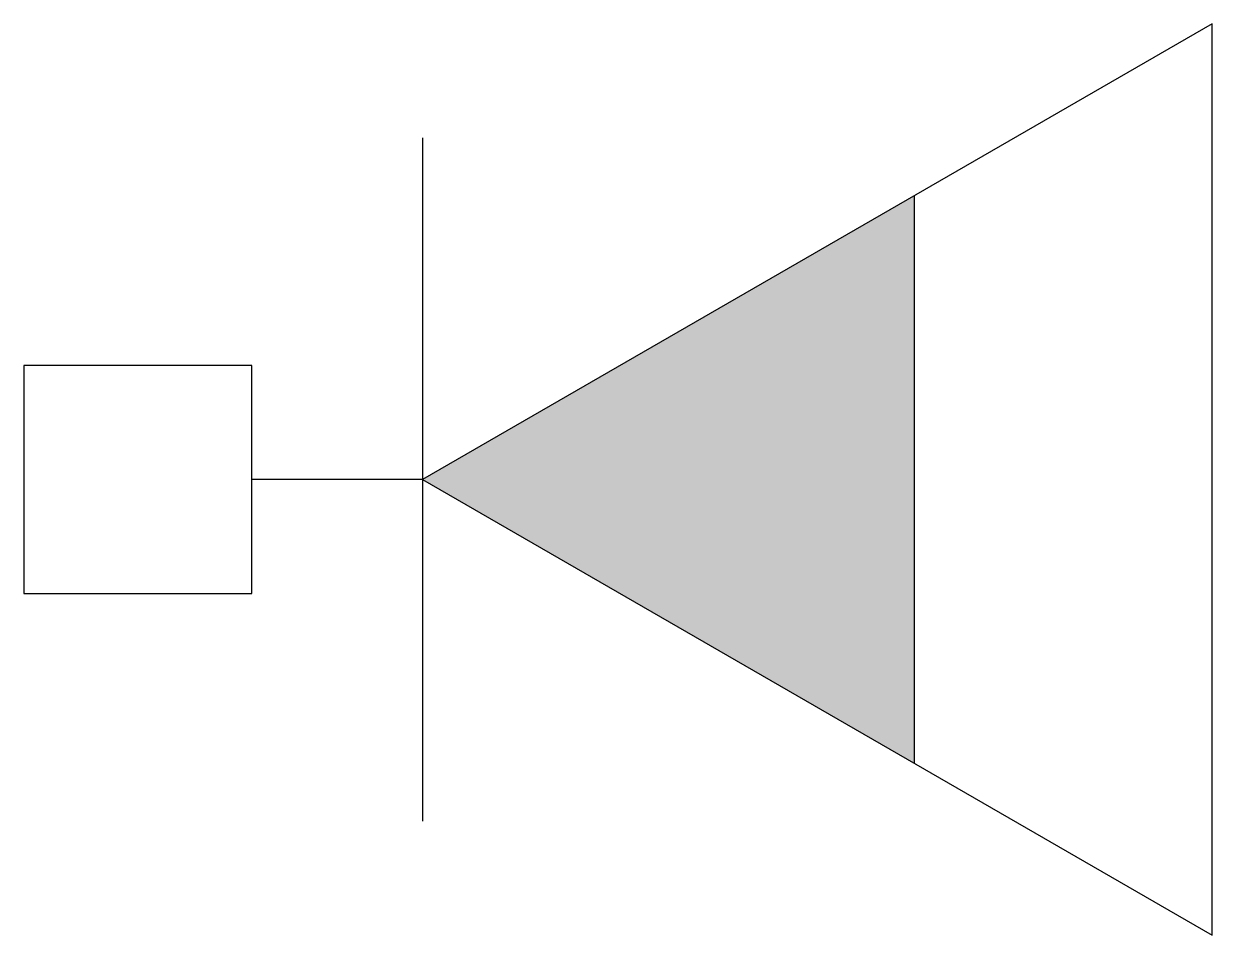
# Model space of a CAD drawing. Header units: millimetres. Extents: x -6082.031 to -6081.64, y -957.659 to -957.359.
import ezdxf

# ---------------------------------------------------------------- set-up
doc = ezdxf.new("R2010")
doc.units = ezdxf.units.MM
doc.layers.add('Tel_Símbolos', color=3, linetype='Continuous')

msp = doc.modelspace()

# ---------------------------------------------------------------- hatches: boundary and pattern name
at = {"layer": 'Tel_Símbolos'}
msp.add_hatch(color=1, dxfattribs=at).paths.add_polyline_path([(-6081.73805, -957.6023), (-6081.73805, -957.41556), (-6081.89977, -957.50893)])

# ---------------------------------------------------------------- linework, layer by layer
for p, q in [((-6081.89977, -957.39643), (-6081.89977, -957.62143)), ((-6081.73805, -957.41556), (-6081.73805, -957.6023)), ((-6081.89977, -957.50893), (-6081.95602, -957.50893))]:
    msp.add_line(p, q, dxfattribs=at)
msp.add_lwpolyline([(-6081.63996, -957.35893), (-6081.89977, -957.50893), (-6081.63996, -957.65893)], close=True, dxfattribs=at)
at = {"layer": 'Tel_Símbolos', "color": 2}
msp.add_lwpolyline([(-6082.03102, -957.54643), (-6081.95602, -957.54643), (-6081.95602, -957.47143), (-6082.03102, -957.47143)], close=True, dxfattribs=at)

doc.saveas('drawing.dxf')
